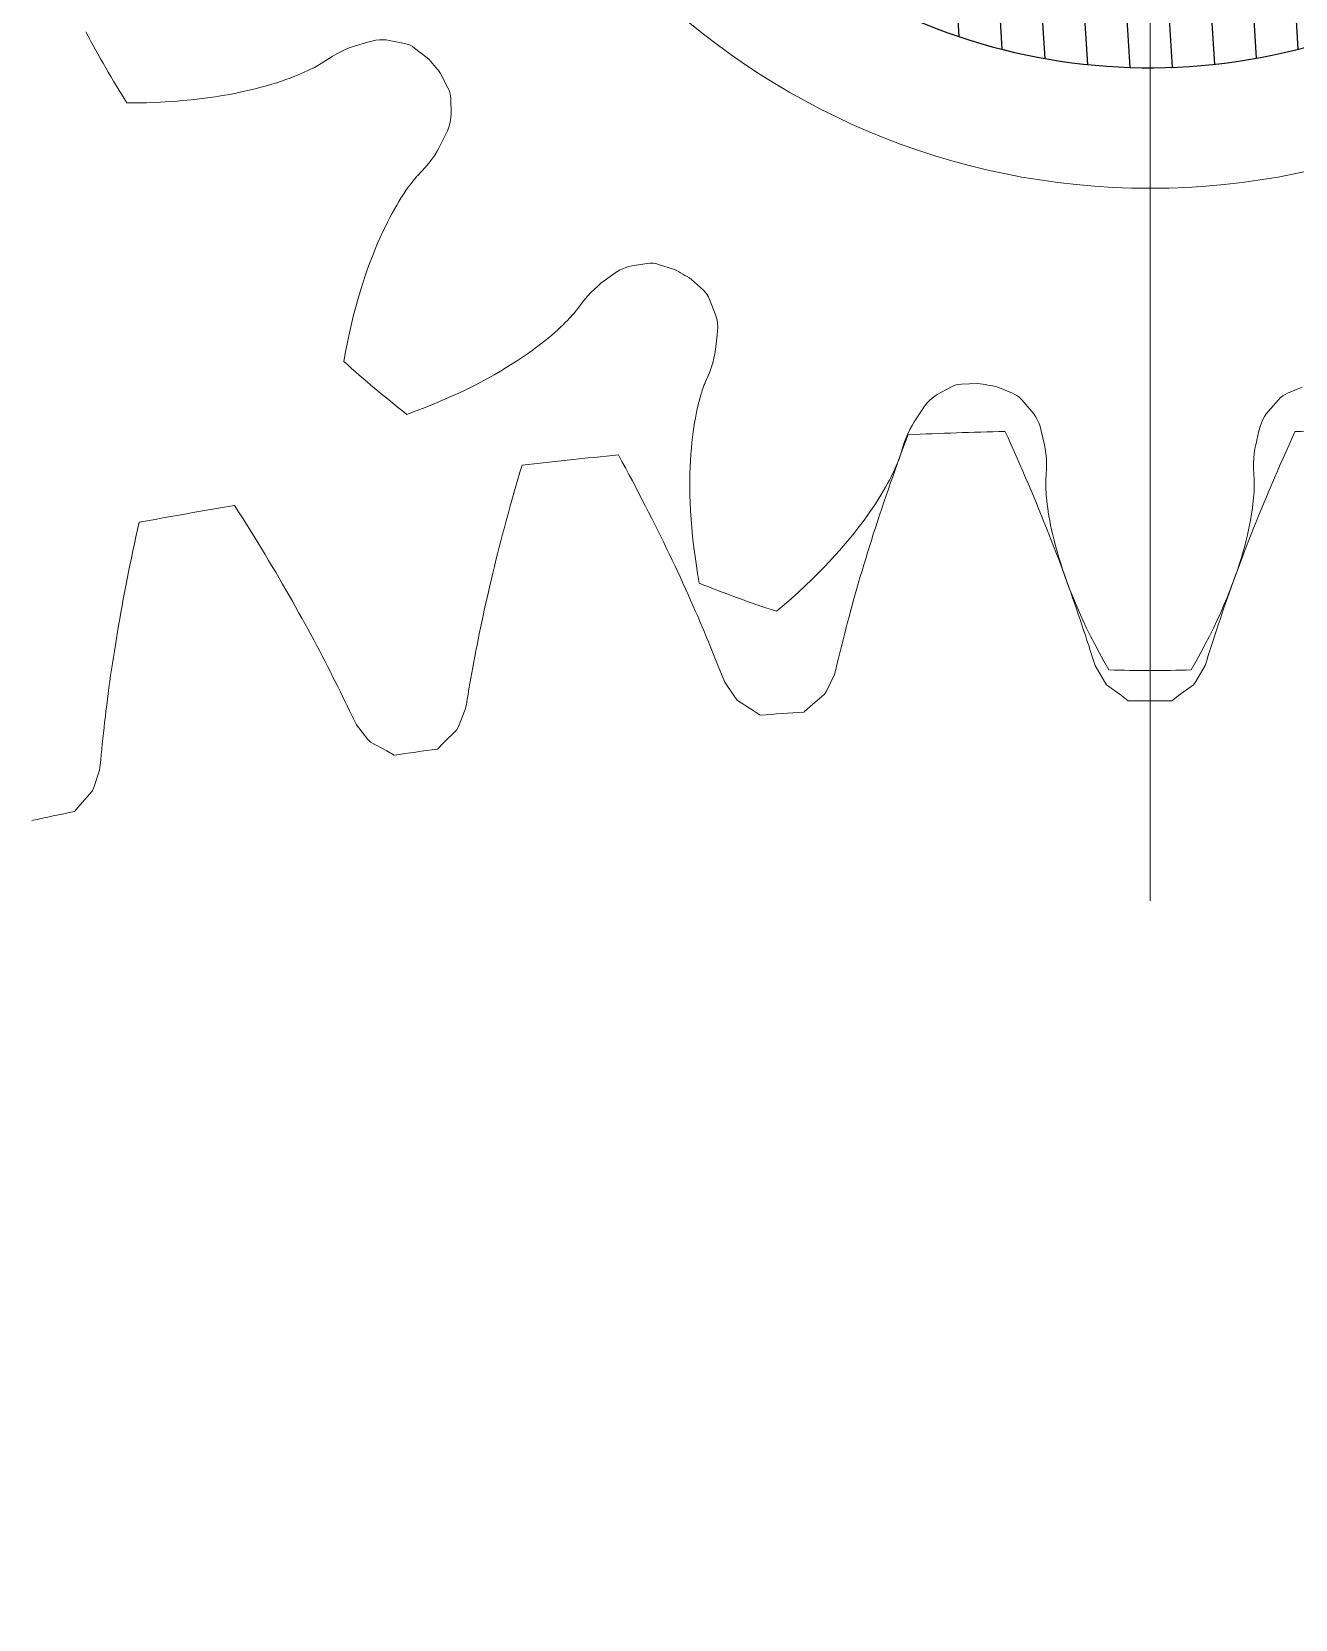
# Model space of a CAD drawing. Header units: millimetres. Extents: x 278858 to 279223, y 218711 to 219074.
# Drawn here: x 278974 to 278984.47, y 218956.96 to 218970.13 of the extents above; entities that cross this region are included whole.
import ezdxf

# ---------------------------------------------------------------- set-up
doc = ezdxf.new("R2010")
doc.units = ezdxf.units.MM
doc.header["$LTSCALE"] = 2
doc.layers.add('AM_9', color=251, linetype='Continuous', lineweight=15)

# ---------------------------------------------------------------- blocks, each defined once
blk = doc.blocks.new('lancetta sec')
h = blk.add_hatch()
h.set_pattern_fill('_USER', color=256, scale=0.35, angle=45, style=0, pattern_type=0)
h.set_pattern_definition([(45, (-332841.5242, -222688.39116), (-0.2474873734, 0.2474873734), [])])
h.paths.add_polyline_path([(4.776, 1.478), (1.5, 7.59), (1.5, 21.968), (0, 26.237), (-1.5, 21.968), (-1.5, 7.59), (-4.776, 1.478, 1.356354)])
h.paths.add_polyline_path([(-3, 0, -1), (3, 0, -1)], flags=16)
h.paths.add_polyline_path([(2, 0, 1), (-2, 0, 1)], flags=0)
blk.add_arc((0, 0), 5, 162.8005, 17.1995)

msp = doc.modelspace()

# ---------------------------------------------------------------- linework, layer by layer
for radius in [30.237, 26.237]:
    msp.add_circle((278983.271, 218974.828), radius)
at = {"layer": 'AM_9'}
for p, q in [((278983.271, 218974.828), (278983.271, 218962.918)), ((278976.566, 218969.964), (278976.603, 218969.981)), ((278976.603, 218969.981), (278976.638, 218969.995)), ((278976.638, 218969.995), (278976.671, 218970.006)), ((278976.671, 218970.006), (278976.784, 218970.04)), ((278976.784, 218970.04), (278976.818, 218970.049)), ((278976.818, 218970.049), (278976.851, 218970.056)), ((278976.851, 218970.056), (278976.882, 218970.059)), ((278976.882, 218970.059), (278976.91, 218970.06)), ((278976.91, 218970.06), (278976.937, 218970.059)), ((278976.937, 218970.059), (278976.962, 218970.055)), ((278976.962, 218970.055), (278977.088, 218970.03)), ((278977.088, 218970.03), (278977.112, 218970.024)), ((278977.112, 218970.024), (278977.135, 218970.015)), ((278977.135, 218970.015), (278977.155, 218970.004)), ((278977.155, 218970.004), (278977.172, 218969.991)), ((278977.172, 218969.991), (278977.277, 218969.911)), ((278976.357, 218969.839), (278976.371, 218969.847)), ((278976.371, 218969.847), (278976.383, 218969.854)), ((278976.383, 218969.854), (278976.393, 218969.86)), ((278976.393, 218969.86), (278976.401, 218969.865)), ((278976.401, 218969.865), (278976.408, 218969.869)), ((278976.408, 218969.869), (278976.412, 218969.872)), ((278976.412, 218969.872), (278976.415, 218969.874)), ((278976.415, 218969.874), (278976.489, 218969.922)), ((278976.489, 218969.922), (278976.528, 218969.944)), ((278976.528, 218969.944), (278976.566, 218969.964)), ((278977.277, 218969.911), (278977.293, 218969.896)), ((278977.293, 218969.896), (278977.307, 218969.879)), ((278976.029, 218969.704), (278976.068, 218969.717)), ((278976.068, 218969.717), (278976.105, 218969.73)), ((278976.105, 218969.73), (278976.14, 218969.742)), ((278976.14, 218969.742), (278976.172, 218969.755)), ((278976.172, 218969.755), (278976.202, 218969.767)), ((278976.202, 218969.767), (278976.231, 218969.779)), ((278976.231, 218969.779), (278976.257, 218969.79)), ((278976.257, 218969.79), (278976.281, 218969.801)), ((278976.281, 218969.801), (278976.303, 218969.812)), ((278976.303, 218969.812), (278976.323, 218969.821)), ((278976.323, 218969.821), (278976.341, 218969.831)), ((278976.341, 218969.831), (278976.357, 218969.839)), ((278977.361, 218969.815), (278977.376, 218969.797)), ((278977.376, 218969.797), (278977.388, 218969.779)), ((278977.388, 218969.779), (278977.449, 218969.662)), ((278975.389, 218969.57), (278975.454, 218969.578)), ((278975.454, 218969.578), (278975.518, 218969.587)), ((278975.518, 218969.587), (278975.579, 218969.597)), ((278975.579, 218969.597), (278975.638, 218969.607)), ((278975.638, 218969.607), (278975.694, 218969.618)), ((278975.694, 218969.618), (278975.749, 218969.63)), ((278975.749, 218969.63), (278975.801, 218969.642)), ((278975.801, 218969.642), (278975.851, 218969.654)), ((278975.851, 218969.654), (278975.899, 218969.666)), ((278975.899, 218969.666), (278975.945, 218969.679)), ((278975.945, 218969.679), (278975.988, 218969.692)), ((278975.988, 218969.692), (278976.029, 218969.704)), ((278977.449, 218969.662), (278977.458, 218969.643)), ((278977.458, 218969.643), (278977.465, 218969.621)), ((278977.465, 218969.621), (278977.47, 218969.598)), ((278977.47, 218969.598), (278977.472, 218969.573)), ((278974.786, 218969.536), (278974.869, 218969.536)), ((278974.869, 218969.536), (278974.95, 218969.538)), ((278974.95, 218969.538), (278975.028, 218969.541)), ((278975.028, 218969.541), (278975.105, 218969.544)), ((278975.105, 218969.544), (278975.179, 218969.549)), ((278975.179, 218969.549), (278975.251, 218969.555)), ((278975.251, 218969.555), (278975.321, 218969.562)), ((278975.321, 218969.562), (278975.389, 218969.57)), ((278977.472, 218969.573), (278977.475, 218969.444)), ((278977.456, 218969.335), (278977.444, 218969.304)), ((278977.465, 218969.364), (278977.456, 218969.335)), ((278977.471, 218969.392), (278977.465, 218969.364)), ((278977.474, 218969.419), (278977.471, 218969.392)), ((278977.475, 218969.444), (278977.474, 218969.419)), ((278977.429, 218969.272), (278977.376, 218969.166)), ((278977.444, 218969.304), (278977.429, 218969.272)), ((278977.316, 218969.07), (278977.29, 218969.036)), ((278977.339, 218969.103), (278977.316, 218969.07)), ((278977.359, 218969.135), (278977.339, 218969.103)), ((278977.376, 218969.166), (278977.359, 218969.135)), ((278977.19, 218968.925), (278977.184, 218968.918)), ((278977.195, 218968.931), (278977.19, 218968.925)), ((278977.199, 218968.935), (278977.195, 218968.931)), ((278977.201, 218968.937), (278977.199, 218968.935)), ((278977.261, 218969.001), (278977.201, 218968.937)), ((278977.29, 218969.036), (278977.261, 218969.001)), ((278977.091, 218968.796), (278977.076, 218968.772)), ((278977.106, 218968.817), (278977.091, 218968.796)), ((278977.12, 218968.837), (278977.106, 218968.817)), ((278977.134, 218968.855), (278977.12, 218968.837)), ((278977.146, 218968.871), (278977.134, 218968.855)), ((278977.157, 218968.886), (278977.146, 218968.871)), ((278977.167, 218968.898), (278977.157, 218968.886)), ((278977.176, 218968.909), (278977.167, 218968.898)), ((278977.184, 218968.918), (278977.176, 218968.909)), ((278977.006, 218968.656), (278976.987, 218968.622)), ((278977.024, 218968.688), (278977.006, 218968.656)), ((278977.042, 218968.718), (278977.024, 218968.688)), ((278977.059, 218968.746), (278977.042, 218968.718)), ((278977.076, 218968.772), (278977.059, 218968.746)), ((278976.948, 218968.548), (278976.928, 218968.507)), ((278976.967, 218968.586), (278976.948, 218968.548)), ((278976.987, 218968.622), (278976.967, 218968.586)), ((278976.887, 218968.42), (278976.866, 218968.373)), ((278976.907, 218968.465), (278976.887, 218968.42)), ((278976.928, 218968.507), (278976.907, 218968.465)), ((278976.825, 218968.272), (278976.804, 218968.218)), ((278976.845, 218968.323), (278976.825, 218968.272)), ((278976.866, 218968.373), (278976.845, 218968.323)), ((278976.783, 218968.161), (278976.763, 218968.103)), ((278976.804, 218968.218), (278976.783, 218968.161)), ((278978.813, 218968.111), (278978.842, 218968.131)), ((278978.842, 218968.131), (278978.87, 218968.148)), ((278978.87, 218968.148), (278978.898, 218968.161)), ((278978.898, 218968.161), (278978.925, 218968.172)), ((278978.925, 218968.172), (278978.95, 218968.18)), ((278978.95, 218968.18), (278978.975, 218968.186)), ((278978.975, 218968.186), (278979.102, 218968.204)), ((278979.102, 218968.204), (278979.127, 218968.207)), ((278979.127, 218968.207), (278979.151, 218968.206)), ((278979.151, 218968.206), (278979.173, 218968.203)), ((278979.173, 218968.203), (278979.194, 218968.197)), ((278979.194, 218968.197), (278979.32, 218968.157)), ((278979.32, 218968.157), (278979.34, 218968.149)), ((278979.34, 218968.149), (278979.36, 218968.138)), ((278976.743, 218968.042), (278976.723, 218967.979)), ((278976.763, 218968.103), (278976.743, 218968.042)), ((278978.663, 218967.992), (278978.691, 218968.017)), ((278978.691, 218968.017), (278978.718, 218968.04)), ((278978.718, 218968.04), (278978.813, 218968.111)), ((278979.432, 218968.096), (278979.452, 218968.085)), ((278979.452, 218968.085), (278979.469, 218968.071)), ((278979.469, 218968.071), (278979.567, 218967.982)), ((278976.704, 218967.914), (278976.685, 218967.846)), ((278976.723, 218967.979), (278976.704, 218967.914)), ((278978.523, 218967.828), (278978.576, 218967.898)), ((278978.576, 218967.898), (278978.605, 218967.933)), ((278978.605, 218967.933), (278978.634, 218967.964)), ((278978.634, 218967.964), (278978.663, 218967.992)), ((278979.567, 218967.982), (278979.582, 218967.967)), ((278979.582, 218967.967), (278979.596, 218967.949)), ((278979.596, 218967.949), (278979.609, 218967.929)), ((278979.609, 218967.929), (278979.619, 218967.906)), ((278979.619, 218967.906), (278979.666, 218967.786)), ((278976.667, 218967.776), (278976.649, 218967.704)), ((278976.685, 218967.846), (278976.667, 218967.776)), ((278978.439, 218967.731), (278978.454, 218967.747)), ((278978.454, 218967.747), (278978.468, 218967.762)), ((278978.468, 218967.762), (278978.48, 218967.775)), ((278978.48, 218967.775), (278978.491, 218967.787)), ((278978.491, 218967.787), (278978.5, 218967.798)), ((278978.5, 218967.798), (278978.507, 218967.807)), ((278978.507, 218967.807), (278978.513, 218967.815)), ((278978.513, 218967.815), (278978.518, 218967.821)), ((278978.518, 218967.821), (278978.521, 218967.825)), ((278978.521, 218967.825), (278978.523, 218967.828)), ((278979.666, 218967.786), (278979.674, 218967.763)), ((278979.674, 218967.763), (278979.68, 218967.736)), ((278979.68, 218967.736), (278979.684, 218967.708)), ((278976.632, 218967.629), (278976.616, 218967.552)), ((278976.649, 218967.704), (278976.632, 218967.629)), ((278978.281, 218967.586), (278978.309, 218967.61)), ((278978.309, 218967.61), (278978.335, 218967.633)), ((278978.335, 218967.633), (278978.36, 218967.655)), ((278978.36, 218967.655), (278978.382, 218967.675)), ((278978.382, 218967.675), (278978.403, 218967.695)), ((278978.403, 218967.695), (278978.422, 218967.714)), ((278978.422, 218967.714), (278978.439, 218967.731)), ((278979.682, 218967.609), (278979.668, 218967.491)), ((278979.685, 218967.644), (278979.682, 218967.609)), ((278979.684, 218967.708), (278979.686, 218967.677)), ((278979.686, 218967.677), (278979.685, 218967.644)), ((278976.6, 218967.473), (278976.586, 218967.391)), ((278976.616, 218967.552), (278976.6, 218967.473)), ((278978.109, 218967.456), (278978.148, 218967.484)), ((278978.148, 218967.484), (278978.184, 218967.51)), ((278978.184, 218967.51), (278978.218, 218967.537)), ((278978.218, 218967.537), (278978.251, 218967.562)), ((278978.251, 218967.562), (278978.281, 218967.586)), ((278979.668, 218967.491), (278979.663, 218967.456)), ((278977.884, 218967.312), (278977.933, 218967.341)), ((278977.933, 218967.341), (278977.981, 218967.371)), ((278977.981, 218967.371), (278978.026, 218967.4)), ((278978.026, 218967.4), (278978.068, 218967.428)), ((278978.068, 218967.428), (278978.109, 218967.456)), ((278979.632, 218967.34), (278979.617, 218967.297)), ((278979.645, 218967.381), (278979.632, 218967.34)), ((278979.655, 218967.419), (278979.645, 218967.381)), ((278979.663, 218967.456), (278979.655, 218967.419)), ((278977.663, 218967.191), (278977.721, 218967.221)), ((278977.721, 218967.221), (278977.778, 218967.251)), ((278977.778, 218967.251), (278977.832, 218967.282)), ((278977.832, 218967.282), (278977.884, 218967.312)), ((278979.579, 218967.208), (278979.576, 218967.201)), ((278979.581, 218967.213), (278979.579, 218967.208)), ((278979.582, 218967.216), (278979.581, 218967.213)), ((278979.617, 218967.297), (278979.582, 218967.216)), ((278981.708, 218967.203), (278981.84, 218967.208)), ((278981.84, 218967.208), (278981.862, 218967.207)), ((278981.862, 218967.207), (278981.884, 218967.204)), ((278977.404, 218967.07), (278977.473, 218967.1)), ((278977.473, 218967.1), (278977.538, 218967.13)), ((278977.538, 218967.13), (278977.602, 218967.16)), ((278977.602, 218967.16), (278977.663, 218967.191)), ((278979.54, 218967.095), (278979.534, 218967.071)), ((278979.547, 218967.116), (278979.54, 218967.095)), ((278979.553, 218967.136), (278979.547, 218967.116)), ((278979.558, 218967.153), (278979.553, 218967.136)), ((278979.563, 218967.168), (278979.558, 218967.153)), ((278979.568, 218967.181), (278979.563, 218967.168)), ((278979.572, 218967.192), (278979.568, 218967.181)), ((278979.576, 218967.201), (278979.572, 218967.192)), ((278981.442, 218967.068), (278981.463, 218967.087)), ((278981.463, 218967.087), (278981.485, 218967.104)), ((278981.485, 218967.104), (278981.506, 218967.117)), ((278981.506, 218967.117), (278981.619, 218967.178)), ((278981.619, 218967.178), (278981.642, 218967.189)), ((278981.642, 218967.189), (278981.664, 218967.197)), ((278981.664, 218967.197), (278981.686, 218967.201)), ((278981.686, 218967.201), (278981.708, 218967.203)), ((278981.966, 218967.189), (278981.989, 218967.185)), ((278981.989, 218967.185), (278982.01, 218967.179)), ((278982.01, 218967.179), (278982.131, 218967.128)), ((278982.131, 218967.128), (278982.151, 218967.119)), ((278982.151, 218967.119), (278982.171, 218967.107)), ((278982.171, 218967.107), (278982.189, 218967.092)), ((278982.189, 218967.092), (278982.207, 218967.074)), ((278984.335, 218967.074), (278984.353, 218967.092)), ((278984.353, 218967.092), (278984.371, 218967.107)), ((278984.371, 218967.107), (278984.391, 218967.119)), ((278984.391, 218967.119), (278984.411, 218967.128)), ((278984.411, 218967.128), (278984.532, 218967.179)), ((278977.108, 218966.953), (278977.186, 218966.982)), ((278977.186, 218966.982), (278977.261, 218967.011)), ((278977.261, 218967.011), (278977.334, 218967.04)), ((278977.334, 218967.04), (278977.404, 218967.07)), ((278979.507, 218966.956), (278979.501, 218966.922)), ((278979.514, 218966.988), (278979.507, 218966.956)), ((278979.521, 218967.018), (278979.514, 218966.988)), ((278979.527, 218967.046), (278979.521, 218967.018)), ((278979.534, 218967.071), (278979.527, 218967.046)), ((278981.315, 218966.892), (278981.38, 218966.991)), ((278981.38, 218966.991), (278981.4, 218967.02)), ((278981.4, 218967.02), (278981.421, 218967.045)), ((278981.421, 218967.045), (278981.442, 218967.068)), ((278982.207, 218967.074), (278982.292, 218966.978)), ((278982.292, 218966.978), (278982.308, 218966.958)), ((278982.308, 218966.958), (278982.322, 218966.936)), ((278984.22, 218966.936), (278984.235, 218966.958)), ((278984.235, 218966.958), (278984.25, 218966.978)), ((278984.25, 218966.978), (278984.335, 218967.074)), ((278979.488, 218966.847), (278979.482, 218966.807)), ((278979.494, 218966.886), (278979.488, 218966.847)), ((278979.501, 218966.922), (278979.494, 218966.886)), ((278981.262, 218966.792), (278981.279, 218966.828)), ((278981.279, 218966.828), (278981.297, 218966.862)), ((278981.297, 218966.862), (278981.315, 218966.892)), ((278982.093, 218966.757), (278982.067, 218966.813)), ((278982.322, 218966.936), (278982.336, 218966.91)), ((278982.336, 218966.91), (278982.348, 218966.882)), ((278982.348, 218966.882), (278982.359, 218966.851)), ((278982.359, 218966.851), (278982.368, 218966.817)), ((278982.368, 218966.817), (278982.395, 218966.701)), ((278984.147, 218966.701), (278984.174, 218966.817)), ((278984.174, 218966.817), (278984.184, 218966.851)), ((278984.184, 218966.851), (278984.194, 218966.882)), ((278984.194, 218966.882), (278984.207, 218966.91)), ((278984.207, 218966.91), (278984.22, 218966.936)), ((278984.475, 218966.813), (278984.449, 218966.757)), ((278979.472, 218966.719), (278979.468, 218966.672)), ((278979.477, 218966.764), (278979.472, 218966.719)), ((278979.482, 218966.807), (278979.477, 218966.764)), ((278981.204, 218966.626), (278981.23, 218966.71)), ((278981.243, 218966.727), (278981.221, 218966.669)), ((278981.23, 218966.71), (278981.245, 218966.753)), ((278981.264, 218966.785), (278981.243, 218966.727)), ((278981.245, 218966.753), (278981.262, 218966.792)), ((278982.118, 218966.701), (278982.093, 218966.757)), ((278982.143, 218966.645), (278982.118, 218966.701)), ((278982.395, 218966.701), (278982.402, 218966.667)), ((278984.14, 218966.667), (278984.147, 218966.701)), ((278984.424, 218966.701), (278984.399, 218966.645)), ((278984.449, 218966.757), (278984.424, 218966.701)), ((278978.892, 218966.562), (278978.862, 218966.617)), ((278978.921, 218966.509), (278978.892, 218966.562)), ((278979.46, 218966.571), (278979.458, 218966.518)), ((278979.464, 218966.623), (278979.46, 218966.571)), ((278979.468, 218966.672), (278979.464, 218966.623)), ((278981.18, 218966.556), (278981.159, 218966.5)), ((278981.175, 218966.545), (278981.181, 218966.562)), ((278981.2, 218966.613), (278981.18, 218966.556)), ((278981.181, 218966.562), (278981.187, 218966.577)), ((278981.187, 218966.577), (278981.192, 218966.59)), ((278981.192, 218966.59), (278981.196, 218966.601)), ((278981.196, 218966.601), (278981.199, 218966.61)), ((278981.199, 218966.61), (278981.201, 218966.618)), ((278981.221, 218966.669), (278981.2, 218966.613)), ((278981.201, 218966.618), (278981.203, 218966.623)), ((278981.203, 218966.623), (278981.204, 218966.626)), ((278982.168, 218966.59), (278982.143, 218966.645)), ((278982.192, 218966.536), (278982.168, 218966.59)), ((278982.402, 218966.667), (278982.407, 218966.629)), ((278982.407, 218966.629), (278982.411, 218966.589)), ((278982.411, 218966.589), (278982.413, 218966.547)), ((278984.129, 218966.547), (278984.131, 218966.589)), ((278984.131, 218966.589), (278984.135, 218966.629)), ((278984.135, 218966.629), (278984.14, 218966.667)), ((278984.375, 218966.59), (278984.35, 218966.536)), ((278984.399, 218966.645), (278984.375, 218966.59)), ((278978.046, 218966.474), (278978.029, 218966.415)), ((278978.063, 218966.533), (278978.046, 218966.474)), ((278978.95, 218966.455), (278978.921, 218966.509)), ((278978.978, 218966.402), (278978.95, 218966.455)), ((278979.456, 218966.462), (278979.455, 218966.404)), ((278979.458, 218966.518), (278979.456, 218966.462)), ((278981.11, 218966.408), (278981.124, 218966.435)), ((278981.14, 218966.444), (278981.12, 218966.389)), ((278981.124, 218966.435), (278981.136, 218966.46)), ((278981.136, 218966.46), (278981.148, 218966.484)), ((278981.159, 218966.5), (278981.14, 218966.444)), ((278981.148, 218966.484), (278981.158, 218966.506)), ((278981.158, 218966.506), (278981.167, 218966.527)), ((278981.167, 218966.527), (278981.175, 218966.545)), ((278982.215, 218966.482), (278982.192, 218966.536)), ((278982.239, 218966.428), (278982.215, 218966.482)), ((278982.262, 218966.374), (278982.239, 218966.428)), ((278982.413, 218966.502), (278982.408, 218966.414)), ((278982.413, 218966.547), (278982.413, 218966.502)), ((278984.129, 218966.502), (278984.129, 218966.547)), ((278984.134, 218966.414), (278984.129, 218966.502)), ((278984.303, 218966.428), (278984.281, 218966.374)), ((278984.327, 218966.482), (278984.303, 218966.428)), ((278984.35, 218966.536), (278984.327, 218966.482)), ((278977.995, 218966.299), (278977.979, 218966.241)), ((278978.012, 218966.357), (278977.995, 218966.299)), ((278978.029, 218966.415), (278978.012, 218966.357)), ((278979.006, 218966.349), (278978.978, 218966.402)), ((278979.033, 218966.297), (278979.006, 218966.349)), ((278979.06, 218966.245), (278979.033, 218966.297)), ((278979.455, 218966.404), (278979.455, 218966.345)), ((278979.455, 218966.345), (278979.456, 218966.283)), ((278981.039, 218966.283), (278981.059, 218966.316)), ((278981.059, 218966.316), (278981.077, 218966.348)), ((278981.077, 218966.348), (278981.094, 218966.379)), ((278981.101, 218966.334), (278981.082, 218966.279)), ((278981.094, 218966.379), (278981.11, 218966.408)), ((278981.12, 218966.389), (278981.101, 218966.334)), ((278982.284, 218966.321), (278982.262, 218966.374)), ((278982.306, 218966.268), (278982.284, 218966.321)), ((278982.408, 218966.405), (278982.407, 218966.397)), ((278982.407, 218966.397), (278982.407, 218966.387)), ((278982.407, 218966.387), (278982.407, 218966.376)), ((278982.407, 218966.376), (278982.407, 218966.362)), ((278982.407, 218966.362), (278982.407, 218966.346)), ((278982.407, 218966.346), (278982.408, 218966.328)), ((278982.408, 218966.414), (278982.408, 218966.41)), ((278982.408, 218966.41), (278982.408, 218966.405)), ((278982.408, 218966.328), (278982.409, 218966.308)), ((278982.409, 218966.308), (278982.41, 218966.285)), ((278982.41, 218966.285), (278982.412, 218966.261)), ((278984.13, 218966.261), (278984.132, 218966.285)), ((278984.132, 218966.285), (278984.133, 218966.308)), ((278984.133, 218966.308), (278984.134, 218966.328)), ((278984.134, 218966.41), (278984.134, 218966.414)), ((278984.134, 218966.405), (278984.134, 218966.41)), ((278984.135, 218966.397), (278984.134, 218966.405)), ((278984.134, 218966.328), (278984.135, 218966.346)), ((278984.135, 218966.387), (278984.135, 218966.397)), ((278984.135, 218966.376), (278984.135, 218966.387)), ((278984.135, 218966.362), (278984.135, 218966.376)), ((278984.135, 218966.346), (278984.135, 218966.362)), ((278984.258, 218966.321), (278984.236, 218966.268)), ((278984.281, 218966.374), (278984.258, 218966.321)), ((278975.712, 218966.146), (278975.679, 218966.198)), ((278977.963, 218966.184), (278977.947, 218966.128)), ((278977.979, 218966.241), (278977.963, 218966.184)), ((278979.087, 218966.193), (278979.06, 218966.245)), ((278979.113, 218966.141), (278979.087, 218966.193)), ((278979.456, 218966.283), (278979.458, 218966.219)), ((278979.458, 218966.219), (278979.461, 218966.153)), ((278980.942, 218966.135), (278980.969, 218966.174)), ((278980.969, 218966.174), (278980.994, 218966.212)), ((278980.994, 218966.212), (278981.017, 218966.248)), ((278981.017, 218966.248), (278981.039, 218966.283)), ((278981.046, 218966.171), (278981.028, 218966.118)), ((278981.064, 218966.225), (278981.046, 218966.171)), ((278981.082, 218966.279), (278981.064, 218966.225)), ((278982.328, 218966.216), (278982.306, 218966.268)), ((278982.35, 218966.164), (278982.328, 218966.216)), ((278982.371, 218966.112), (278982.35, 218966.164)), ((278982.412, 218966.261), (278982.415, 218966.235)), ((278982.415, 218966.235), (278982.418, 218966.206)), ((278982.418, 218966.206), (278982.422, 218966.176)), ((278982.422, 218966.176), (278982.427, 218966.144)), ((278984.115, 218966.144), (278984.12, 218966.176)), ((278984.12, 218966.176), (278984.124, 218966.206)), ((278984.124, 218966.206), (278984.127, 218966.235)), ((278984.127, 218966.235), (278984.13, 218966.261)), ((278984.192, 218966.164), (278984.171, 218966.112)), ((278984.214, 218966.216), (278984.192, 218966.164)), ((278984.236, 218966.268), (278984.214, 218966.216)), ((278974.888, 218966.058), (278974.874, 218965.998)), ((278975.745, 218966.094), (278975.712, 218966.146)), ((278975.778, 218966.043), (278975.745, 218966.094)), ((278975.809, 218965.992), (278975.778, 218966.043)), ((278977.932, 218966.071), (278977.917, 218966.016)), ((278977.947, 218966.128), (278977.932, 218966.071)), ((278979.139, 218966.09), (278979.113, 218966.141)), ((278979.164, 218966.04), (278979.139, 218966.09)), ((278979.189, 218965.989), (278979.164, 218966.04)), ((278979.461, 218966.153), (278979.465, 218966.085)), ((278979.465, 218966.085), (278979.471, 218966.015)), ((278980.85, 218966.011), (278980.883, 218966.054)), ((278980.883, 218966.054), (278980.913, 218966.095)), ((278980.913, 218966.095), (278980.942, 218966.135)), ((278981.01, 218966.065), (278980.993, 218966.012)), ((278981.028, 218966.118), (278981.01, 218966.065)), ((278982.391, 218966.061), (278982.371, 218966.112)), ((278982.412, 218966.01), (278982.391, 218966.061)), ((278982.427, 218966.144), (278982.432, 218966.109)), ((278982.432, 218966.109), (278982.439, 218966.073)), ((278982.439, 218966.073), (278982.446, 218966.035)), ((278982.446, 218966.035), (278982.455, 218965.995)), ((278984.088, 218965.995), (278984.096, 218966.035)), ((278984.096, 218966.035), (278984.103, 218966.073)), ((278984.103, 218966.073), (278984.11, 218966.109)), ((278984.11, 218966.109), (278984.115, 218966.144)), ((278984.151, 218966.061), (278984.13, 218966.01)), ((278984.171, 218966.112), (278984.151, 218966.061)), ((278974.861, 218965.938), (278974.849, 218965.879)), ((278974.874, 218965.998), (278974.861, 218965.938)), ((278975.841, 218965.941), (278975.809, 218965.992)), ((278975.872, 218965.89), (278975.841, 218965.941)), ((278975.903, 218965.84), (278975.872, 218965.89)), ((278977.888, 218965.905), (278977.874, 218965.851)), ((278977.902, 218965.96), (278977.888, 218965.905)), ((278977.917, 218966.016), (278977.902, 218965.96)), ((278979.214, 218965.939), (278979.189, 218965.989)), ((278979.238, 218965.89), (278979.214, 218965.939)), ((278979.262, 218965.84), (278979.238, 218965.89)), ((278979.471, 218966.015), (278979.477, 218965.943)), ((278979.477, 218965.943), (278979.485, 218965.869)), ((278980.741, 218965.876), (278980.78, 218965.922)), ((278980.78, 218965.922), (278980.816, 218965.967)), ((278980.816, 218965.967), (278980.85, 218966.011)), ((278980.96, 218965.908), (278980.944, 218965.857)), ((278980.976, 218965.96), (278980.96, 218965.908)), ((278980.993, 218966.012), (278980.976, 218965.96)), ((278982.432, 218965.96), (278982.412, 218966.01)), ((278982.452, 218965.91), (278982.432, 218965.96)), ((278982.471, 218965.86), (278982.452, 218965.91)), ((278982.455, 218965.995), (278982.464, 218965.953)), ((278982.464, 218965.953), (278982.475, 218965.909)), ((278982.475, 218965.909), (278982.487, 218965.863)), ((278984.056, 218965.863), (278984.067, 218965.909)), ((278984.067, 218965.909), (278984.078, 218965.953)), ((278984.091, 218965.91), (278984.071, 218965.86)), ((278984.078, 218965.953), (278984.088, 218965.995)), ((278984.11, 218965.96), (278984.091, 218965.91)), ((278984.13, 218966.01), (278984.11, 218965.96)), ((278974.824, 218965.761), (278974.812, 218965.703)), ((278974.836, 218965.82), (278974.824, 218965.761)), ((278974.849, 218965.879), (278974.836, 218965.82)), ((278975.933, 218965.79), (278975.903, 218965.84)), ((278975.962, 218965.741), (278975.933, 218965.79)), ((278977.86, 218965.797), (278977.847, 218965.743)), ((278977.874, 218965.851), (278977.86, 218965.797)), ((278979.286, 218965.791), (278979.262, 218965.84)), ((278979.309, 218965.743), (278979.286, 218965.791)), ((278979.485, 218965.869), (278979.495, 218965.793)), ((278979.495, 218965.793), (278979.506, 218965.715)), ((278980.613, 218965.733), (278980.658, 218965.782)), ((278980.658, 218965.782), (278980.701, 218965.83)), ((278980.701, 218965.83), (278980.741, 218965.876)), ((278980.928, 218965.806), (278980.913, 218965.756)), ((278980.944, 218965.857), (278980.928, 218965.806)), ((278982.49, 218965.811), (278982.471, 218965.86)), ((278982.487, 218965.863), (278982.5, 218965.815)), ((278982.508, 218965.762), (278982.49, 218965.811)), ((278982.5, 218965.815), (278982.514, 218965.766)), ((278982.527, 218965.714), (278982.508, 218965.762)), ((278982.514, 218965.766), (278982.53, 218965.715)), ((278984.012, 218965.715), (278984.028, 218965.766)), ((278984.034, 218965.762), (278984.015, 218965.714)), ((278984.028, 218965.766), (278984.042, 218965.815)), ((278984.052, 218965.811), (278984.034, 218965.762)), ((278984.042, 218965.815), (278984.056, 218965.863)), ((278984.071, 218965.86), (278984.052, 218965.811)), ((278974.8, 218965.646), (278974.789, 218965.589)), ((278974.812, 218965.703), (278974.8, 218965.646)), ((278975.992, 218965.692), (278975.962, 218965.741)), ((278976.021, 218965.643), (278975.992, 218965.692)), ((278976.049, 218965.595), (278976.021, 218965.643)), ((278977.821, 218965.637), (278977.809, 218965.585)), ((278977.834, 218965.69), (278977.821, 218965.637)), ((278977.847, 218965.743), (278977.834, 218965.69)), ((278979.332, 218965.695), (278979.309, 218965.743)), ((278979.354, 218965.647), (278979.332, 218965.695)), ((278979.376, 218965.599), (278979.354, 218965.647)), ((278979.506, 218965.715), (278979.518, 218965.635)), ((278979.518, 218965.635), (278979.533, 218965.554)), ((278980.466, 218965.583), (278980.517, 218965.634)), ((278980.517, 218965.634), (278980.566, 218965.684)), ((278980.566, 218965.684), (278980.613, 218965.733)), ((278980.883, 218965.656), (278980.868, 218965.607)), ((278980.897, 218965.706), (278980.883, 218965.656)), ((278980.913, 218965.756), (278980.897, 218965.706)), ((278982.545, 218965.666), (278982.527, 218965.714)), ((278982.53, 218965.715), (278982.547, 218965.662)), ((278982.562, 218965.618), (278982.545, 218965.666)), ((278982.547, 218965.662), (278982.566, 218965.607)), ((278983.976, 218965.607), (278983.995, 218965.662)), ((278983.998, 218965.666), (278983.98, 218965.618)), ((278983.995, 218965.662), (278984.012, 218965.715)), ((278984.015, 218965.714), (278983.998, 218965.666)), ((278974.778, 218965.532), (278974.767, 218965.476)), ((278974.789, 218965.589), (278974.778, 218965.532)), ((278976.077, 218965.546), (278976.049, 218965.595)), ((278976.105, 218965.499), (278976.077, 218965.546)), ((278976.132, 218965.451), (278976.105, 218965.499)), ((278977.796, 218965.533), (278977.784, 218965.482)), ((278977.809, 218965.585), (278977.796, 218965.533)), ((278979.397, 218965.552), (278979.376, 218965.599)), ((278979.419, 218965.506), (278979.397, 218965.552)), ((278979.44, 218965.459), (278979.419, 218965.506)), ((278980.356, 218965.479), (278980.412, 218965.531)), ((278980.412, 218965.531), (278980.466, 218965.583)), ((278980.84, 218965.51), (278980.826, 218965.462)), ((278980.854, 218965.558), (278980.84, 218965.51)), ((278980.868, 218965.607), (278980.854, 218965.558)), ((278982.579, 218965.571), (278982.562, 218965.618)), ((278982.566, 218965.607), (278982.587, 218965.551)), ((278982.596, 218965.524), (278982.579, 218965.571)), ((278982.587, 218965.551), (278982.609, 218965.493)), ((278982.613, 218965.477), (278982.596, 218965.524)), ((278983.946, 218965.524), (278983.929, 218965.477)), ((278983.933, 218965.493), (278983.955, 218965.551)), ((278983.963, 218965.571), (278983.946, 218965.524)), ((278983.955, 218965.551), (278983.976, 218965.607)), ((278983.98, 218965.618), (278983.963, 218965.571)), ((278974.747, 218965.365), (278974.737, 218965.31)), ((278974.757, 218965.42), (278974.747, 218965.365)), ((278974.767, 218965.476), (278974.757, 218965.42)), ((278976.159, 218965.404), (278976.132, 218965.451)), ((278976.185, 218965.357), (278976.159, 218965.404)), ((278977.761, 218965.38), (278977.75, 218965.33)), ((278977.773, 218965.431), (278977.761, 218965.38)), ((278977.784, 218965.482), (278977.773, 218965.431)), ((278979.46, 218965.413), (278979.44, 218965.459)), ((278979.48, 218965.368), (278979.46, 218965.413)), ((278979.5, 218965.323), (278979.48, 218965.368)), ((278980.173, 218965.32), (278980.236, 218965.374)), ((278980.236, 218965.374), (278980.297, 218965.427)), ((278980.297, 218965.427), (278980.356, 218965.479)), ((278980.8, 218965.367), (278980.787, 218965.321)), ((278980.813, 218965.415), (278980.8, 218965.367)), ((278980.826, 218965.462), (278980.813, 218965.415)), ((278982.609, 218965.493), (278982.632, 218965.434)), ((278982.629, 218965.431), (278982.613, 218965.477)), ((278982.645, 218965.386), (278982.629, 218965.431)), ((278982.632, 218965.434), (278982.658, 218965.373)), ((278982.661, 218965.341), (278982.645, 218965.386)), ((278982.658, 218965.373), (278982.685, 218965.31)), ((278983.857, 218965.31), (278983.884, 218965.373)), ((278983.897, 218965.386), (278983.881, 218965.341)), ((278983.884, 218965.373), (278983.91, 218965.434)), ((278983.913, 218965.431), (278983.897, 218965.386)), ((278983.91, 218965.434), (278983.933, 218965.493)), ((278983.929, 218965.477), (278983.913, 218965.431)), ((278974.727, 218965.256), (278974.718, 218965.202)), ((278974.737, 218965.31), (278974.727, 218965.256)), ((278976.211, 218965.311), (278976.185, 218965.357)), ((278976.237, 218965.264), (278976.211, 218965.311)), ((278976.262, 218965.219), (278976.237, 218965.264)), ((278977.729, 218965.231), (278977.719, 218965.183)), ((278977.74, 218965.281), (278977.729, 218965.231)), ((278977.75, 218965.33), (278977.74, 218965.281)), ((278979.52, 218965.278), (278979.5, 218965.323)), ((278979.539, 218965.234), (278979.52, 218965.278)), ((278979.557, 218965.19), (278979.539, 218965.234)), ((278980.775, 218965.275), (278980.763, 218965.229)), ((278980.787, 218965.321), (278980.775, 218965.275)), ((278982.676, 218965.296), (278982.661, 218965.341)), ((278982.691, 218965.251), (278982.676, 218965.296)), ((278982.685, 218965.31), (278982.714, 218965.246)), ((278982.706, 218965.207), (278982.691, 218965.251)), ((278982.714, 218965.246), (278982.745, 218965.181)), ((278983.797, 218965.181), (278983.828, 218965.246)), ((278983.828, 218965.246), (278983.857, 218965.31)), ((278983.851, 218965.251), (278983.836, 218965.207)), ((278983.866, 218965.296), (278983.851, 218965.251)), ((278983.881, 218965.341), (278983.866, 218965.296)), ((278974.709, 218965.148), (278974.7, 218965.095)), ((278974.718, 218965.202), (278974.709, 218965.148)), ((278976.287, 218965.173), (278976.262, 218965.219)), ((278976.312, 218965.128), (278976.287, 218965.173)), ((278976.336, 218965.083), (278976.312, 218965.128)), ((278977.709, 218965.134), (278977.699, 218965.087)), ((278977.719, 218965.183), (278977.709, 218965.134)), ((278979.576, 218965.146), (278979.557, 218965.19)), ((278979.594, 218965.103), (278979.576, 218965.146)), ((278979.612, 218965.06), (278979.594, 218965.103)), ((278980.739, 218965.139), (278980.728, 218965.094)), ((278980.751, 218965.184), (278980.739, 218965.139)), ((278980.763, 218965.229), (278980.751, 218965.184)), ((278982.72, 218965.164), (278982.706, 218965.207)), ((278982.735, 218965.121), (278982.72, 218965.164)), ((278982.748, 218965.078), (278982.735, 218965.121)), ((278982.745, 218965.181), (278982.778, 218965.114)), ((278982.778, 218965.114), (278982.813, 218965.046)), ((278983.729, 218965.046), (278983.764, 218965.114)), ((278983.764, 218965.114), (278983.797, 218965.181)), ((278983.808, 218965.121), (278983.794, 218965.078)), ((278983.822, 218965.164), (278983.808, 218965.121)), ((278983.836, 218965.207), (278983.822, 218965.164)), ((278974.683, 218964.99), (278974.675, 218964.939)), ((278974.691, 218965.042), (278974.683, 218964.99)), ((278974.7, 218965.095), (278974.691, 218965.042)), ((278976.359, 218965.039), (278976.336, 218965.083)), ((278976.383, 218964.995), (278976.359, 218965.039)), ((278976.405, 218964.951), (278976.383, 218964.995)), ((278977.68, 218964.992), (278977.671, 218964.946)), ((278977.69, 218965.039), (278977.68, 218964.992)), ((278977.699, 218965.087), (278977.69, 218965.039)), ((278979.629, 218965.017), (278979.612, 218965.06)), ((278979.646, 218964.975), (278979.629, 218965.017)), ((278979.663, 218964.934), (278979.646, 218964.975)), ((278980.706, 218965.007), (278980.695, 218964.964)), ((278980.717, 218965.05), (278980.706, 218965.007)), ((278980.728, 218965.094), (278980.717, 218965.05)), ((278982.762, 218965.036), (278982.748, 218965.078)), ((278982.775, 218964.994), (278982.762, 218965.036)), ((278982.788, 218964.953), (278982.775, 218964.994)), ((278982.813, 218965.046), (278982.85, 218964.977)), ((278982.85, 218964.977), (278982.889, 218964.906)), ((278983.653, 218964.906), (278983.692, 218964.977)), ((278983.692, 218964.977), (278983.729, 218965.046)), ((278983.767, 218964.994), (278983.754, 218964.953)), ((278983.78, 218965.036), (278983.767, 218964.994)), ((278983.794, 218965.078), (278983.78, 218965.036)), ((278974.659, 218964.837), (278974.652, 218964.787)), ((278974.667, 218964.888), (278974.659, 218964.837)), ((278974.675, 218964.939), (278974.667, 218964.888)), ((278976.428, 218964.908), (278976.405, 218964.951)), ((278976.45, 218964.865), (278976.428, 218964.908)), ((278976.472, 218964.822), (278976.45, 218964.865)), ((278977.654, 218964.854), (278977.646, 218964.809)), ((278977.663, 218964.9), (278977.654, 218964.854)), ((278977.671, 218964.946), (278977.663, 218964.9)), ((278979.679, 218964.893), (278979.663, 218964.934)), ((278979.695, 218964.852), (278979.679, 218964.893)), ((278979.711, 218964.811), (278979.695, 218964.852)), ((278980.665, 218964.837), (278980.653, 218964.796)), ((278980.675, 218964.879), (278980.665, 218964.837)), ((278980.685, 218964.921), (278980.675, 218964.879)), ((278980.695, 218964.964), (278980.685, 218964.921)), ((278982.801, 218964.912), (278982.788, 218964.953)), ((278982.816, 218964.871), (278982.801, 218964.912)), ((278982.892, 218964.738), (278982.816, 218964.871)), ((278982.889, 218964.906), (278982.93, 218964.834)), ((278983.612, 218964.834), (278983.653, 218964.906)), ((278983.727, 218964.871), (278983.65, 218964.738)), ((278983.742, 218964.912), (278983.727, 218964.871)), ((278983.754, 218964.953), (278983.742, 218964.912)), ((278974.645, 218964.737), (278974.638, 218964.687)), ((278974.652, 218964.787), (278974.645, 218964.737)), ((278976.493, 218964.78), (278976.472, 218964.822)), ((278976.514, 218964.738), (278976.493, 218964.78)), ((278976.535, 218964.697), (278976.514, 218964.738)), ((278977.63, 218964.72), (278977.623, 218964.676)), ((278977.638, 218964.764), (278977.63, 218964.72)), ((278977.646, 218964.809), (278977.638, 218964.764)), ((278979.727, 218964.771), (278979.711, 218964.811)), ((278979.744, 218964.732), (278979.727, 218964.771)), ((278979.83, 218964.604), (278979.744, 218964.732)), ((278980.653, 218964.796), (278980.587, 218964.657)), ((278982.911, 218964.711), (278982.892, 218964.738)), ((278983.035, 218964.62), (278982.911, 218964.711)), ((278983.631, 218964.711), (278983.507, 218964.62)), ((278983.65, 218964.738), (278983.631, 218964.711)), ((278974.625, 218964.59), (278974.619, 218964.542)), ((278974.632, 218964.638), (278974.625, 218964.59)), ((278974.638, 218964.687), (278974.632, 218964.638)), ((278976.555, 218964.656), (278976.535, 218964.697)), ((278976.575, 218964.615), (278976.555, 218964.656)), ((278976.595, 218964.575), (278976.575, 218964.615)), ((278976.614, 218964.535), (278976.595, 218964.575)), ((278977.609, 218964.59), (278977.602, 218964.548)), ((278977.616, 218964.633), (278977.609, 218964.59)), ((278977.623, 218964.676), (278977.616, 218964.633)), ((278979.851, 218964.579), (278979.83, 218964.604)), ((278979.981, 218964.497), (278979.851, 218964.579)), ((278980.569, 218964.629), (278980.452, 218964.53)), ((278980.587, 218964.657), (278980.569, 218964.629)), ((278983.09, 218964.578), (278983.035, 218964.62)), ((278983.507, 218964.62), (278983.452, 218964.578)), ((278974.608, 218964.448), (278974.602, 218964.401)), ((278974.613, 218964.495), (278974.608, 218964.448)), ((278974.619, 218964.542), (278974.613, 218964.495)), ((278976.633, 218964.495), (278976.614, 218964.535)), ((278976.652, 218964.456), (278976.633, 218964.495)), ((278976.67, 218964.417), (278976.652, 218964.456)), ((278977.593, 218964.506), (278977.536, 218964.363)), ((278977.602, 218964.548), (278977.593, 218964.506)), ((278980.039, 218964.459), (278979.981, 218964.497)), ((278980.452, 218964.53), (278980.4, 218964.484)), ((278974.592, 218964.31), (278974.587, 218964.264)), ((278974.597, 218964.355), (278974.592, 218964.31)), ((278974.602, 218964.401), (278974.597, 218964.355)), ((278976.69, 218964.379), (278976.67, 218964.417)), ((278976.784, 218964.257), (278976.69, 218964.379)), ((278977.521, 218964.334), (278977.41, 218964.227)), ((278977.536, 218964.363), (278977.521, 218964.334)), ((278974.582, 218964.22), (278974.578, 218964.176)), ((278974.587, 218964.264), (278974.582, 218964.22)), ((278976.807, 218964.233), (278976.784, 218964.257)), ((278976.943, 218964.161), (278976.807, 218964.233)), ((278977.41, 218964.227), (278977.362, 218964.177)), ((278974.57, 218964.089), (278974.566, 218964.046)), ((278974.574, 218964.132), (278974.57, 218964.089)), ((278974.578, 218964.176), (278974.574, 218964.132)), ((278977.003, 218964.127), (278976.943, 218964.161)), ((278974.56, 218964.003), (278974.513, 218963.857)), ((278974.566, 218964.046), (278974.56, 218964.003)), ((278974.5, 218963.827), (278974.397, 218963.712)), ((278974.513, 218963.857), (278974.5, 218963.827)), ((278974.397, 218963.712), (278974.352, 218963.66))]:
    msp.add_line(p, q, dxfattribs=at)
msp.add_circle((278983.271, 218974.828), 6, dxfattribs=at)
for centre, radius, start, end in [((278983.271, 218974.828), 10, 208.0471, 211.9529), ((278983.271, 218974.828), 7.75, 219.6913, 220.3087), ((278983.271, 218974.828), 7.75, 239.6913, 240.3087), ((278983.271, 218974.828), 10, 228.0471, 231.9529), ((278983.271, 218974.828), 7.75, 259.6913, 260.3087), ((278983.271, 218920.828), 46, 91.4996, 92.5004), ((278983.271, 218920.828), 46, 87.4996, 88.5004), ((278983.271, 218920.828), 46, 95.4996, 96.5004), ((278983.271, 218920.828), 46, 99.4996, 100.5004), ((278983.271, 218974.828), 10, 248.0471, 251.9529), ((278983.271, 218974.828), 10, 268.0471, 271.9529), ((278983.271, 218920.828), 43.75, 89.7628, 90.2372), ((278983.271, 218920.828), 43.75, 93.7628, 94.2372), ((278983.271, 218920.828), 43.75, 97.7628, 98.2372), ((278983.271, 218920.828), 43.75, 101.7628, 102.2372)]:
    msp.add_arc(centre, radius, start, end, dxfattribs=at)

# ---------------------------------------------------------------- block references
at = {"rotation": 48.57565095650703}
msp.add_blockref('lancetta sec', (278983.271, 218974.828), dxfattribs=at)

doc.saveas('drawing.dxf')
